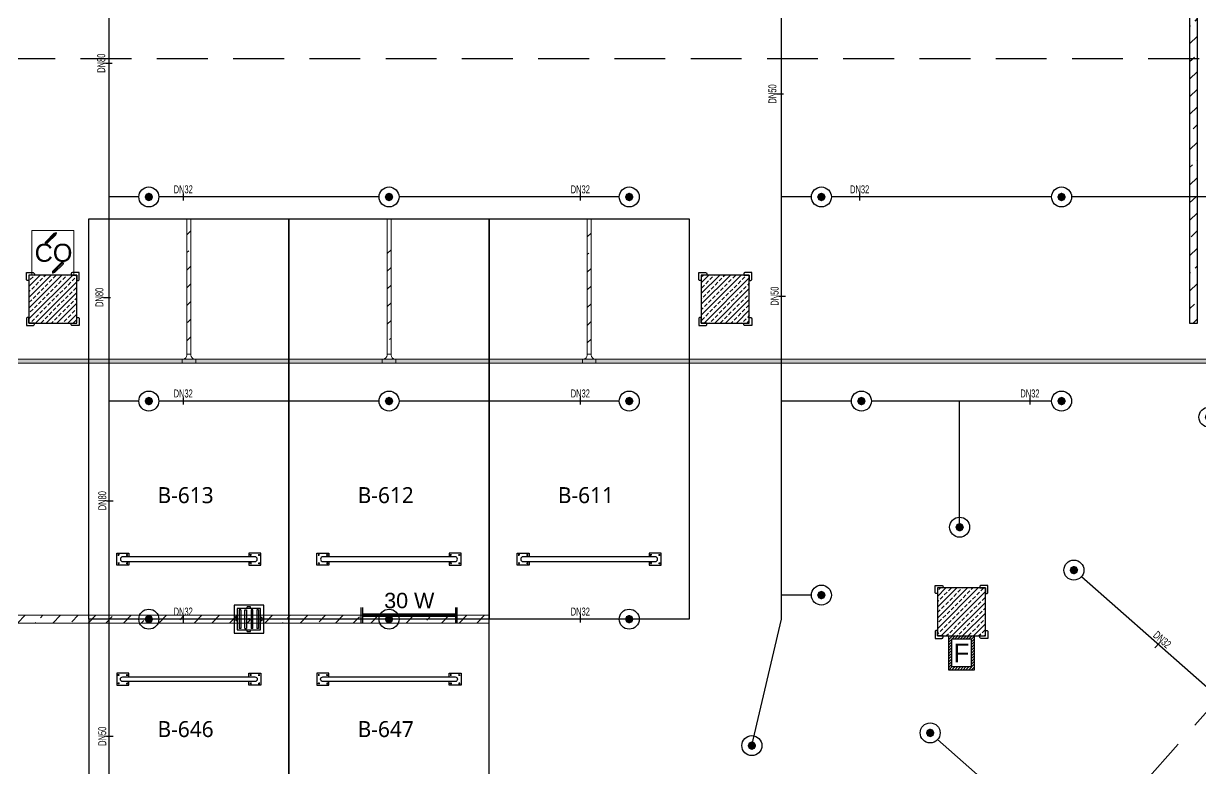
# Model space of a CAD drawing. Header units: millimetres. Extents: x -379292 to 1221486, y 92049 to 447512.
# Drawn here: x -150220 to -135520, y 130954 to 140261 of the extents above; entities that cross this region are included whole.
import ezdxf
from ezdxf.enums import TextEntityAlignment as Align

# ---------------------------------------------------------------- set-up
doc = ezdxf.new("R2010")
doc.units = ezdxf.units.MM
doc.linetypes.add('HIDDEN', pattern=[9.525, 6.35, -3.175])
for name, color, linetype in [('-M-YNGN-BORUID', 7, 'Continuous'), ('-M-YNGN-BORUUZUN', 7, 'Continuous'), ('-M-YNGN-BORUYUK', 7, 'Continuous'), ('-M-YNGN-SPR-YUK', 7, 'Continuous'), ('-M-YNGN-ZON6-CAP-', 7, 'Continuous'), ('-M-YNGN-ZON6-SPR-', 7, 'Continuous'), ('04_RAIN INLET', 51, 'Continuous'), ('05_HATCH CONCRETE', 141, 'Continuous'), ('05_SYMBOL', 2, 'Continuous'), ('08_FIRE ALARM BUTTON', 4, 'Continuous'), ('08_LAMP', 4, 'Continuous'), ('202-A-Y-MahalAd', 141, 'Continuous'), ('E_CT_ZA', 6, 'Continuous')]:
    doc.layers.add(name, color=color, linetype=linetype)
doc.layers.add('-M-YNGN-SPR-CAPCIZGI', color=188, linetype='Continuous', plot=False)
for name, color, linetype, lineweight in [('-M-YNGN-ZON6', 2, 'SP', 30), ('08_DEDECTOR', 3, 'Continuous', 9), ('E_CT_AYDINLATMA', 3, 'Continuous', 9), ('E_CT_KIRMIZI', 1, 'Continuous', 9)]:
    doc.layers.add(name, color=color, linetype=linetype, lineweight=lineweight)
doc.styles.add('CIZGI', font='tahoma.ttf', dxfattribs={"width": 0.8, "oblique": 20})
doc.styles.add('HCAD', font='HCAD.SHX', dxfattribs={"width": 0.8, "height": 0.2})
doc.styles.add('PIPESIZE', font='hcad.shx', dxfattribs={"width": 0.8})
doc.styles.add('SPR-NOT', font='romans.shx')
doc.styles.get("Standard").update_dxf_attribs({"font": 'segoeuil.ttf'})
doc.styles.add('YAZI-2', font='arial.ttf', dxfattribs={"height": 2})
doc.styles.add('YAZI-2.5', font='arial.ttf', dxfattribs={"height": 2.5})
doc.styles.add('YAZI-3', font='arial.ttf', dxfattribs={"height": 3})
doc.linetypes.add('SP', pattern='A,2,-0.1,["SP",CIZGI,S=0.14,R=0.2,X=0,Y=-0.07],-0.255', length=2.355)
pattern_1 = [(225, (905000, -3e-07), (67.351921, -67.351921), []), (225, (904932.65, -3e-07), (67.351921, -67.351921), [47.625, -23.8125])]

# ---------------------------------------------------------------- blocks, each defined once
blk = doc.blocks.new('202_Vida')
at = {"color": 0, "linetype": 'ByBlock', "ltscale": 0.2}
for points in [[(1, 0), (-1, 0)], [(0, 1), (0, -1)]]:
    blk.add_lwpolyline(points, dxfattribs=at)
at = {"color": 0, "linetype": 'ByBlock'}
for radius in [0.42, 0.23, 0.155]:
    blk.add_circle((0, 0), radius, dxfattribs=at)
blk = doc.blocks.new('202_Stoper')
at = {"color": 0, "linetype": 'ByBlock'}
for points in [[(-750, -30), (-750, -75), (-900, -75), (-900, 75), (-750, 75), (-750, 30)], [(750, -30), (750, -75), (900, -75), (900, 75), (750, 75), (750, 30)]]:
    blk.add_lwpolyline(points, dxfattribs=at)
blk.add_lwpolyline([(825, -30, 1), (825, 30), (-825, 30, 1), (-825, -30)], format="xyb", close=True, dxfattribs=at)
at = {"color": 0, "linetype": 'ByBlock', "yscale": 10, "zscale": 10, "rotation": 180}
for p, xscale in [((-877, 53), -10), ((-772, 53), 10), ((772, 53), -10), ((877, 53), 10)]:
    blk.add_blockref('202_Vida', p, dxfattribs=dict(at, xscale=xscale))
at = {"color": 0, "linetype": 'ByBlock', "yscale": 10, "zscale": 10}
for p, xscale in [((-877, -52), 10), ((-772, -52), -10), ((772, -52), 10), ((877, -52), -10)]:
    blk.add_blockref('202_Vida', p, dxfattribs=dict(at, xscale=xscale))
blk = doc.blocks.new('202_Mahalblok')
at = {"color": 0, "linetype": 'ByBlock', "flags": 128}
blk.add_lwpolyline([(0, 0), (0, 5000), (2500, 5000), (2500, 0)], close=True, dxfattribs=at)
at = {"color": 252}
blk.add_blockref('202_Stoper', (1250, 750), dxfattribs=at)
at = {"color": 0, "linetype": 'ByBlock', "ltscale": 25}
blk.add_attdef('MAHALNO', text='', height=200, dxfattribs=at).set_placement((1209, 1390), align=Align.BOTTOM_CENTER)
blk = doc.blocks.new('202_Izgara')
at = {"color": 8, "ltscale": 25}
blk.add_circle((0, 0), 0.1, dxfattribs=at)
at = {"layer": '04_RAIN INLET', "color": 8}
for p, q in [((1.85, 1.75), (-1.85, 1.75)), ((-1.85, 1.75), (-1.85, -1.75)), ((1.85, -1.75), (1.85, 1.75)), ((1.45, 1.35), (-1.45, 1.35)), ((-1.45, 1.35), (-1.45, -1.35)), ((-1.2, 1.15), (-1.2, -1.15)), ((-1, 1.15), (-1.2, 1.15)), ((-1, 1.15), (-1, -1.15)), ((-0.5, -1.15), (-0.5, 1.15)), ((-0.5, 1.15), (-0.3, 1.15)), ((-0.3, 1.15), (-0.3, -1.15)), ((0.3, 1.15), (0.3, -1.15)), ((0.5, 1.15), (0.3, 1.15)), ((0.5, -1.15), (0.5, 1.15)), ((1, 1.15), (1, -1.15)), ((1.2, 1.15), (1, 1.15)), ((1.2, 1.15), (1.2, -1.15)), ((1.45, -1.35), (1.45, 1.35)), ((-1.45, -1.35), (1.45, -1.35)), ((-1, -1.15), (-1.2, -1.15)), ((-0.5, -1.15), (-0.3, -1.15)), ((0.5, -1.15), (0.3, -1.15)), ((1.2, -1.15), (1, -1.15)), ((-1.85, -1.75), (1.85, -1.75))]:
    blk.add_line(p, q, dxfattribs=at)
at = {"layer": '04_RAIN INLET', "color": 8, "ltscale": 50}
for p, q in [((0.2, 1.55), (-0.2, 1.55)), ((-0.2, 1.35), (-0.2, 1.55)), ((0.2, 1.35), (0.2, 1.55)), ((-1.45, 0.2), (-1.65, 0.2)), ((1.65, 0.2), (1.45, 0.2)), ((-1.45, -0.2), (-1.65, -0.2)), ((-0.2, -1.55), (-0.2, -1.35)), ((0.2, -1.55), (0.2, -1.35)), ((1.65, -0.2), (1.45, -0.2))]:
    blk.add_line(p, q, dxfattribs=at)
at = {"layer": '04_RAIN INLET', "color": 8, "ltscale": 50, "extrusion": (-2.89798e-21, 1.6744e-09, 1)}
for points in [[(-1.65, 0.2), (-1.65, -0.2)], [(1.65, -0.2), (1.65, 0.2)]]:
    blk.add_lwpolyline(points, dxfattribs=at)
at = {"layer": '04_RAIN INLET', "color": 8, "ltscale": 50, "extrusion": (-2.89798e-21, 1.6744e-09, 1), "elevation": 0}
blk.add_lwpolyline([(-0.2, -1.55), (0.2, -1.55)], dxfattribs=at)
blk = doc.blocks.new('bariyer')
at = {"color": 8, "ltscale": 25}
blk.add_lwpolyline([(0, -70), (15, -70, 0.414214), (30, -55), (30, 30), (-55, 30, 0.414214), (-70, 15), (-70, 0), (0, 0)], format="xyb", close=True, dxfattribs=at)
blk = doc.blocks.new('OtoParkBodrumKatMimari')
at = {"layer": '05_HATCH CONCRETE'}
h = blk.add_hatch(dxfattribs=at)
h.set_pattern_fill('ANSI33', color=8, scale=15, angle=180, style=0)
h.set_pattern_definition(pattern_1)
h.paths.add_polyline_path([(96800, 36300), (96200, 36300), (96200, 35700), (96800, 35700)])
h = blk.add_hatch(dxfattribs=at)
h.set_pattern_fill('ANSI33', color=8, scale=15, angle=180, style=0)
h.set_pattern_definition(pattern_1)
h.paths.add_polyline_path([(105200, 36300), (104600, 36300), (104600, 35700), (105200, 35700)])
h = blk.add_hatch(dxfattribs=at)
h.set_pattern_fill('ANSI33', color=8, scale=15, angle=180, style=0)
h.set_pattern_definition(pattern_1)
h.paths.add_polyline_path([(108150, 32390), (107550, 32390), (107550, 31790), (108150, 31790)])
at = {"color": 5}
for points in [[(96800, 36300), (96200, 36300), (96200, 35700), (96800, 35700)], [(105200, 36300), (104600, 36300), (104600, 35700), (105200, 35700)], [(108150, 32390), (107550, 32390), (107550, 31790), (108150, 31790)]]:
    blk.add_lwpolyline(points, close=True, dxfattribs=at)
at = {"layer": '05_SYMBOL', "color": 252, "linetype": 'HIDDEN', "ltscale": 100}
blk.add_lwpolyline([(48161, 25484, 0.179563), (49466, 25000), (104855, 25000, 0.215217), (106355, 25677), (115176, 35677, 0.645796), (113676, 39000), (37847, 39000, 0.695543), (36543, 35484), (48161, 25484)], format="xyb", dxfattribs=at)
at = {"layer": '04_RAIN INLET', "xscale": 100, "yscale": 100, "zscale": 100, "rotation": 359.9999999845318}
blk.add_blockref('202_Izgara', (98950, 32000), dxfattribs=at)
at = {"layer": '05_SYMBOL', "color": 8, "xscale": -1}
for p in [(96200, 36300), (104600, 36300), (107550, 32390)]:
    blk.add_blockref('bariyer', p, dxfattribs=at)
at = {"layer": '05_SYMBOL', "color": 8}
for p in [(96800, 36300), (105200, 36300), (108150, 32390)]:
    blk.add_blockref('bariyer', p, dxfattribs=at)
at = {"layer": '05_SYMBOL', "color": 8, "rotation": 180}
for p in [(96200, 35700), (104600, 35700), (107550, 31790)]:
    blk.add_blockref('bariyer', p, dxfattribs=at)
at = {"layer": '05_SYMBOL', "color": 8, "xscale": -1, "rotation": 180}
for p in [(96800, 35700), (105200, 35700), (108150, 31790)]:
    blk.add_blockref('bariyer', p, dxfattribs=at)
at = {"layer": '202-A-Y-MahalAd', "color": 8, "ltscale": 25}
for p, values in [((96950, 32000), {'MAHALNO': 'B-613'}), ((99450, 32000), {'MAHALNO': 'B-612'}), ((101950, 32000), {'MAHALNO': 'B-611'})]:
    blk.add_blockref('202_Mahalblok', p, dxfattribs=at).add_auto_attribs(values)
ref = blk.add_blockref('202_Mahalblok', (96950, 32000), dxfattribs=dict(at, xscale=-1, rotation=180))
ref.add_attrib('MAHALNO', 'B-646', dxfattribs={"layer": '0', "color": 0, "linetype": 'ByBlock', "ltscale": 25, "height": 200}).set_placement((98159, 30467), align=Align.BOTTOM_CENTER)
ref = blk.add_blockref('202_Mahalblok', (99450, 32000), dxfattribs=dict(at, xscale=-1, rotation=180))
ref.add_attrib('MAHALNO', 'B-647', dxfattribs={"layer": '0', "color": 0, "linetype": 'ByBlock', "ltscale": 25, "height": 200}).set_placement((100659, 30467), align=Align.BOTTOM_CENTER)
blk = doc.blocks.new('SP-C-UP-12')
at = {"ltscale": 10}
blk.add_line((0, 0), (0, 0), dxfattribs=at)
at = {"color": 1, "linetype": 'Continuous'}
blk.add_circle((0, 0), 12.5, dxfattribs=at)
at = {"ltscale": 10}
for points in [[(-5.4, 0), (-3.8, 3.8), (-3.8, -3.8), (0, 5.4)], [(-3.8, -3.8), (0, 5.4), (0, -5.4), (3.8, 3.8)], [(0, -5.4), (3.8, 3.8), (3.8, -3.8), (5.4, 0)]]:
    blk.add_solid(points, dxfattribs=at)
at = {"layer": '-M-YNGN-SPR-YUK', "style": 'SPR-NOT', "width": 0.5, "flags": 9}
for tag, p in [('YUK', (0, 17.8)), ('CAP', (0, 14.4)), ('TIP', (0.2, 10.8))]:
    blk.add_attdef(tag, text='', height=2.5, dxfattribs=at).set_placement(p, align=Align.MIDDLE_CENTER)
blk = doc.blocks.new('SPRKL100')
at = {"layer": '-M-YNGN-SPR-CAPCIZGI'}
blk.add_line((0, 0.43), (0, -0.43), dxfattribs=at)
at = {"layer": '-M-YNGN-BORUID', "color": 0, "style": 'HCAD', "width": 0.8, "flags": 1}
blk.add_attdef('DIC', text='', height=0.4, dxfattribs=at).set_placement((0, -1.69), align=Align.CENTER)
at = {"layer": '-M-YNGN-BORUUZUN', "color": 0, "style": 'HCAD', "width": 0.7}
blk.add_attdef('BOY', text='', height=0.8, dxfattribs=at).set_placement((0, -1.08), align=Align.CENTER)
at = {"layer": '-M-YNGN-BORUYUK', "color": 6, "style": 'PIPESIZE', "width": 0.8}
blk.add_attdef('YUK', text='', height=0.5, dxfattribs=at).set_placement((0, 1.87), align=Align.CENTER)
at = {"color": 0, "style": 'PIPESIZE', "width": 0.7}
blk.add_attdef('CAP', text='', height=1, dxfattribs=at).set_placement((0, 0.45), align=Align.CENTER)
blk = doc.blocks.new('A$C69E8D8A3')
at = {"layer": '-M-YNGN-ZON6', "ltscale": 500}
for p, q in [((634, 6524.4), (634, 1991.9)), ((1474, 3064.4), (1474, 6524.4)), ((671.5, 3591.9), (634, 3591.9)), ((971.5, 3591.9), (696.5, 3591.9)), ((1271.5, 3591.9), (996.5, 3591.9)), ((1511.5, 3591.9), (1474, 3591.9)), ((1811.5, 3591.9), (1536.5, 3591.9)), ((2078, 3591.9), (1836.5, 3591.9)), ((671.5, 3336.9), (634, 3336.9)), ((971.5, 3336.9), (696.5, 3336.9)), ((1271.5, 3336.9), (996.5, 3336.9)), ((1561.5, 3336.9), (1474, 3336.9)), ((1811.5, 3336.9), (1586.5, 3336.9)), ((1696.7, 3179.3), (1696.7, 3336.9)), ((2054.9, 2935.4), (1848.7, 3117.4)), ((1511.5, 3094.5), (1474, 3094.5)), ((671.5, 3064.4), (634, 3064.4)), ((971.5, 3064.4), (696.5, 3064.4)), ((1271.5, 3064.4), (996.5, 3064.4)), ((1437.2, 2906.4), (1474, 3064.4)), ((1875.4, 2732.1), (1669.2, 2914))]:
    blk.add_line(p, q, dxfattribs=at)
at = {"layer": '-M-YNGN-ZON6-CAP-'}
ref = blk.add_blockref('SPRKL100', (634, 3759), dxfattribs=dict(at, xscale=10.00000000000001, yscale=10.00000000000001, zscale=10.00000000000001, rotation=90))
ref.add_attrib('CAP', 'DN80', dxfattribs={"layer": '0', "color": 0, "height": 10, "rotation": 90, "style": 'PIPESIZE', "width": 0.7}).set_placement((629.5, 3759), align=Align.CENTER)
ref = blk.add_blockref('SPRKL100', (1472.3, 3720.6), dxfattribs=dict(at, xscale=10.00000000000001, yscale=10.00000000000001, zscale=10.00000000000001, rotation=90))
ref.add_attrib('CAP', 'DN50', dxfattribs={"layer": '0', "color": 0, "height": 10, "rotation": 90, "style": 'PIPESIZE', "width": 0.7}).set_placement((1467.8, 3720.6), align=Align.CENTER)
ref = blk.add_blockref('SPRKL100', (726.9, 3591.9), dxfattribs=dict(at, xscale=10, yscale=10, zscale=10))
ref.add_attrib('CAP', 'DN32', dxfattribs={"layer": '0', "color": 0, "height": 10, "style": 'PIPESIZE', "width": 0.7}).set_placement((726.9, 3596.4), align=Align.CENTER)
ref = blk.add_blockref('SPRKL100', (1222.9, 3591.9), dxfattribs=dict(at, xscale=10, yscale=10, zscale=10))
ref.add_attrib('CAP', 'DN32', dxfattribs={"layer": '0', "color": 0, "height": 10, "style": 'PIPESIZE', "width": 0.7}).set_placement((1222.9, 3596.4), align=Align.CENTER)
ref = blk.add_blockref('SPRKL100', (1571.8, 3591.9), dxfattribs=dict(at, xscale=10, yscale=10, zscale=10))
ref.add_attrib('CAP', 'DN32', dxfattribs={"layer": '0', "color": 0, "height": 10, "style": 'PIPESIZE', "width": 0.7}).set_placement((1571.8, 3596.4), align=Align.CENTER)
ref = blk.add_blockref('SPRKL100', (631.7, 3466.5), dxfattribs=dict(at, xscale=10.00000000000001, yscale=10.00000000000001, zscale=10.00000000000001, rotation=90))
ref.add_attrib('CAP', 'DN80', dxfattribs={"layer": '0', "color": 0, "height": 10, "rotation": 90, "style": 'PIPESIZE', "width": 0.7}).set_placement((627.2, 3466.5), align=Align.CENTER)
ref = blk.add_blockref('SPRKL100', (1475.1, 3468), dxfattribs=dict(at, xscale=10.00000000000001, yscale=10.00000000000001, zscale=10.00000000000001, rotation=90))
ref.add_attrib('CAP', 'DN50', dxfattribs={"layer": '0', "color": 0, "height": 10, "rotation": 90, "style": 'PIPESIZE', "width": 0.7}).set_placement((1470.6, 3468), align=Align.CENTER)
ref = blk.add_blockref('SPRKL100', (726.9, 3336.9), dxfattribs=dict(at, xscale=10, yscale=10, zscale=10))
ref.add_attrib('CAP', 'DN32', dxfattribs={"layer": '0', "color": 0, "height": 10, "style": 'PIPESIZE', "width": 0.7}).set_placement((726.9, 3341.4), align=Align.CENTER)
ref = blk.add_blockref('SPRKL100', (1222.9, 3336.9), dxfattribs=dict(at, xscale=10, yscale=10, zscale=10))
ref.add_attrib('CAP', 'DN32', dxfattribs={"layer": '0', "color": 0, "height": 10, "style": 'PIPESIZE', "width": 0.7}).set_placement((1222.9, 3341.4), align=Align.CENTER)
ref = blk.add_blockref('SPRKL100', (1784.5, 3336.9), dxfattribs=dict(at, xscale=10, yscale=10, zscale=10))
ref.add_attrib('CAP', 'DN32', dxfattribs={"layer": '0', "color": 0, "height": 10, "style": 'PIPESIZE', "width": 0.7}).set_placement((1784.5, 3341.4), align=Align.CENTER)
ref = blk.add_blockref('SPRKL100', (635.3, 3212.4), dxfattribs=dict(at, xscale=10.00000000000001, yscale=10.00000000000001, zscale=10.00000000000001, rotation=90))
ref.add_attrib('CAP', 'DN80', dxfattribs={"layer": '0', "color": 0, "height": 10, "rotation": 90, "style": 'PIPESIZE', "width": 0.7}).set_placement((630.8, 3212.4), align=Align.CENTER)
ref = blk.add_blockref('SPRKL100', (726.9, 3064.4), dxfattribs=dict(at, xscale=10, yscale=10, zscale=10))
ref.add_attrib('CAP', 'DN32', dxfattribs={"layer": '0', "color": 0, "height": 10, "style": 'PIPESIZE', "width": 0.7}).set_placement((726.9, 3068.9), align=Align.CENTER)
ref = blk.add_blockref('SPRKL100', (1222.9, 3064.4), dxfattribs=dict(at, xscale=10, yscale=10, zscale=10))
ref.add_attrib('CAP', 'DN32', dxfattribs={"layer": '0', "color": 0, "height": 10, "style": 'PIPESIZE', "width": 0.7}).set_placement((1222.9, 3068.9), align=Align.CENTER)
ref = blk.add_blockref('SPRKL100', (1943.5, 3031.7), dxfattribs=dict(at, xscale=10, yscale=10, zscale=10, rotation=318.5663252255652))
ref.add_attrib('CAP', 'DN32', dxfattribs={"layer": '0', "color": 0, "height": 10, "rotation": 318.5663, "style": 'PIPESIZE', "width": 0.7}).set_placement((1946.4, 3035.1), align=Align.CENTER)
ref = blk.add_blockref('SPRKL100', (1943.5, 3031.7), dxfattribs=dict(at, xscale=10, yscale=10, zscale=10, rotation=318.5663252255652))
ref.add_attrib('CAP', 'DN32', dxfattribs={"layer": '0', "color": 0, "height": 10, "rotation": 318.5663, "style": 'PIPESIZE', "width": 0.7}).set_placement((1946.4, 3035.1), align=Align.CENTER)
ref = blk.add_blockref('SPRKL100', (635.3, 2918.1), dxfattribs=dict(at, xscale=10.00000000000001, yscale=10.00000000000001, zscale=10.00000000000001, rotation=90))
ref.add_attrib('CAP', 'DN50', dxfattribs={"layer": '0', "color": 0, "height": 10, "rotation": 90, "style": 'PIPESIZE', "width": 0.7}).set_placement((630.8, 2918.1), align=Align.CENTER)
at = {"layer": '-M-YNGN-ZON6-SPR-'}
for p, rotation in [((684, 3591.9), 180), ((984, 3591.9), 180), ((1284, 3591.9), 180), ((1524, 3591.9), 180), ((1824, 3591.9), 180), ((684, 3336.9), 180), ((984, 3336.9), 180), ((1284, 3336.9), 180), ((1574, 3336.9), 180), ((1824, 3336.9), 180), ((2008.1, 3316.8), 138.5663252255651), ((1696.7, 3179.3), 180), ((1839.4, 3125.7), 138.5663252255651), ((1524, 3094.5), 180), ((684, 3064.4), 180), ((984, 3064.4), 180), ((1284, 3064.4), 180), ((1659.9, 2922.3), 138.5663252255651), ((1437.2, 2906.4), 180)]:
    blk.add_blockref('SP-C-UP-12', p, dxfattribs=dict(at, rotation=rotation))
blk = doc.blocks.new('*U585')
h = blk.add_hatch()
h.set_pattern_fill('ANSI33', color=0, scale=50, angle=1, style=0)
h.paths.add_polyline_path([(-10492, 100), (10053, 100), (10053, 0), (-10492, 0)])
at = {"color": 0}
blk.add_lwpolyline([(-10492, 100), (10053, 100), (10053, 0), (-10492, 0)], close=True, dxfattribs=at)
at = {"ltscale": 25, "flags": 1}
for tag, p in [('YUKSEKLIK', (-229, -149)), ('KALINLIK', (-229, -213))]:
    blk.add_attdef(tag, p, '', height=50, dxfattribs=at)
blk = doc.blocks.new('*U749')
h = blk.add_hatch()
h.set_pattern_fill('ANSI33', color=0, scale=50, angle=1, style=0)
h.paths.add_polyline_path([(-43796, 50), (-232, 50), (-232, 0), (-43796, 0)])
at = {"color": 0}
blk.add_lwpolyline([(-43796, 50), (-232, 50), (-232, 0), (-43796, 0)], close=True, dxfattribs=at)
at = {"ltscale": 25, "flags": 1}
for tag, p in [('YUKSEKLIK', (-229, -149)), ('KALINLIK', (-229, -213))]:
    blk.add_attdef(tag, p, '', height=50, dxfattribs=at)
blk = doc.blocks.new('*U964')
h = blk.add_hatch()
h.set_pattern_fill('ANSI33', color=0, scale=50, angle=1, style=0)
h.paths.add_polyline_path([(-4141, 100), (-243, 100), (-243, 0), (-4141, 0)])
at = {"color": 0}
blk.add_lwpolyline([(-4141, 100), (-243, 100), (-243, 0), (-4141, 0)], close=True, dxfattribs=at)
at = {"ltscale": 25, "flags": 1}
for tag, p in [('YUKSEKLIK', (-229, -149)), ('KALINLIK', (-229, -213))]:
    blk.add_attdef(tag, p, '', height=50, dxfattribs=at)
blk = doc.blocks.new('40 W SIVA ÜSTÜ ETANJ LED 50')
at = {"layer": '08_LAMP'}
for p, q in [((-625, -100), (-625, 100)), ((-605, -100), (-605, 100)), ((-605, 15), (605, 15)), ((605, -100), (605, 100)), ((625, -100), (625, 100)), ((-605, -15), (605, -15))]:
    blk.add_line(p, q, dxfattribs=at)
at = {"layer": '08_LAMP', "color": 2, "style": 'YAZI-2'}
blk.add_text('30 W', height=200, dxfattribs=at).set_placement((0, 90), align=Align.CENTER)
blk = doc.blocks.new('CO 250')
at = {"layer": '08_DEDECTOR'}
for p, q in [((17, 243), (-84, 142)), ((45, 251), (-74, 132)), ((37, 223), (-64, 122)), ((45, 250), (45, 243)), ((114, -136), (-5, -255)), ((104, -126), (3, -227)), ((124, -146), (23, -247)), ((-5, -247), (-5, -255)), ((-5, -255), (3, -255))]:
    blk.add_line(p, q, dxfattribs=at)
at = {"layer": '08_DEDECTOR', "ltscale": 25}
blk.add_lwpolyline([(-262, 278), (-262, -278), (262, -278), (262, 278)], close=True, dxfattribs=at)
at = {"layer": '08_DEDECTOR'}
for centre, radius, start, end in [((37, 223), 27.7, 72.9688, 135), ((17, 243), 27.7, 315, 0), ((-55, 112), 41.6, 135, 180), ((-55, 112), 27.7, 135, 180), ((-55, 112), 13.9, 135, 180), ((95, -116), 13.9, 315, 350.4112), ((95, -116), 27.7, 315, 355.2224), ((95, -116), 41.6, 315, 356.817), ((23, -247), 27.7, 135, 180), ((3, -227), 27.7, 270, 315)]:
    blk.add_arc(centre, radius, start, end, dxfattribs=at)
at = {"layer": '08_DEDECTOR', "color": 3, "style": 'YAZI-3'}
blk.add_text('CO', height=225, dxfattribs=at).set_placement((-226, -113))
blk = doc.blocks.new('YIB ORT')
at = {"layer": '08_FIRE ALARM BUTTON'}
h = blk.add_hatch(dxfattribs=at)
h.set_pattern_fill('ANSI31', color=1, scale=3.125)
h.paths.add_polyline_path([(65.625, 168.75), (-65.625, 168.75), (-65.625, 84.375), (-50, 84.375), (-50, 153.125), (50, 153.125), (50, 15.625), (-50, 15.625), (-50, 84.375), (-65.625, 84.375), (-65.625, 0), (65.625, 0)])
for points in [[(-65.625, 168.75), (-65.625, 0), (65.625, 0), (65.625, 168.75)], [(-50, 153.125), (-50, 15.625), (50, 15.625), (50, 153.125)]]:
    blk.add_lwpolyline(points, close=True, dxfattribs=at)
at = {"layer": '08_FIRE ALARM BUTTON', "color": 3, "style": 'YAZI-2.5'}
blk.add_text('F', height=93.75, dxfattribs=at).set_placement((0, 84.375), align=Align.MIDDLE_CENTER)
blk = doc.blocks.new('*U1030')
h = blk.add_hatch()
h.set_pattern_fill('ANSI33', color=0, scale=50, angle=1, style=0)
h.paths.add_polyline_path([(-2093, 50), (-403, 50), (-403, 0), (-2093, 0)])
at = {"color": 0}
blk.add_lwpolyline([(-2093, 50), (-403, 50), (-403, 0), (-2093, 0)], close=True, dxfattribs=at)
at = {"ltscale": 25, "flags": 1}
for tag, p in [('YUKSEKLIK', (-229, -149)), ('KALINLIK', (-229, -213))]:
    blk.add_attdef(tag, p, '', height=50, dxfattribs=at)
blk = doc.blocks.new('*U1012')
at = {"color": 0}
for p, q in [((214, 214), (-164, 214)), ((-164, 164), (-50, 164)), ((-60, 214), (-60, 164)), ((0, 214), (214, 214)), ((214, 164), (100, 164)), ((110, 214), (110, 164)), ((0, 0), (0, 114)), ((0, 104), (50, 104)), ((50, 0), (50, 114))]:
    blk.add_line(p, q, dxfattribs=at)
for centre, start, end in [((-50, 114), 0, 90), ((100, 114), 90, 180)]:
    blk.add_arc(centre, 50, start, end, dxfattribs=at)

msp = doc.modelspace()

# ---------------------------------------------------------------- block references
at = {"color": 8}
msp.add_blockref('OtoParkBodrumKatMimari', (-246354.8, 100818.8), dxfattribs=at)

# ---------------------------------------------------------------- next in the draw order: block references
at = {"layer": '-M-YNGN-ZON6', "ltscale": 25, "xscale": 10, "yscale": 10, "zscale": 10}
msp.add_blockref('A$C69E8D8A3', (-155494.7, 102175), dxfattribs=at)
at = {"layer": '08_DEDECTOR'}
msp.add_blockref('CO 250', (-149854.8, 137397.2), dxfattribs=at)
at = {"layer": '08_DEDECTOR', "xscale": 2.5, "yscale": 2.5, "zscale": 2.5}
msp.add_blockref('YIB ORT', (-138504.8, 132186.9), dxfattribs=at)
at = {"layer": '08_LAMP', "xscale": 0.96, "yscale": 0.96, "zscale": 0.96}
msp.add_blockref('40 W SIVA ÜSTÜ ETANJ LED 50', (-145402.1, 132869.8), dxfattribs=at)
at = {"layer": 'E_CT_AYDINLATMA', "rotation": 180}
msp.add_blockref('*U585', (-154896.4, 132868.8), dxfattribs=at)
at = {"layer": 'E_CT_KIRMIZI', "color": 1, "xscale": -1, "rotation": 89.9999999999999}
for p in [(-148129.8, 135725.8), (-145629.8, 135725.8), (-143129.8, 135725.8)]:
    msp.add_blockref('*U1030', p, dxfattribs=at)
at = {"layer": 'E_CT_KIRMIZI', "color": 2, "xscale": -1, "rotation": 180}
for p in [(-148179.8, 136232.8), (-145679.8, 136232.8), (-143179.8, 136232.8)]:
    msp.add_blockref('*U1012', p, dxfattribs=at)
at = {"layer": 'E_CT_KIRMIZI', "color": 1, "rotation": 180}
msp.add_blockref('*U749', (-174236.7, 136068.8), dxfattribs=at)
at = {"layer": 'E_CT_ZA', "color": 112, "xscale": -1, "rotation": 270}
msp.add_blockref('*U964', (-135654.8, 140659.6), dxfattribs=at)

doc.saveas('drawing.dxf')
